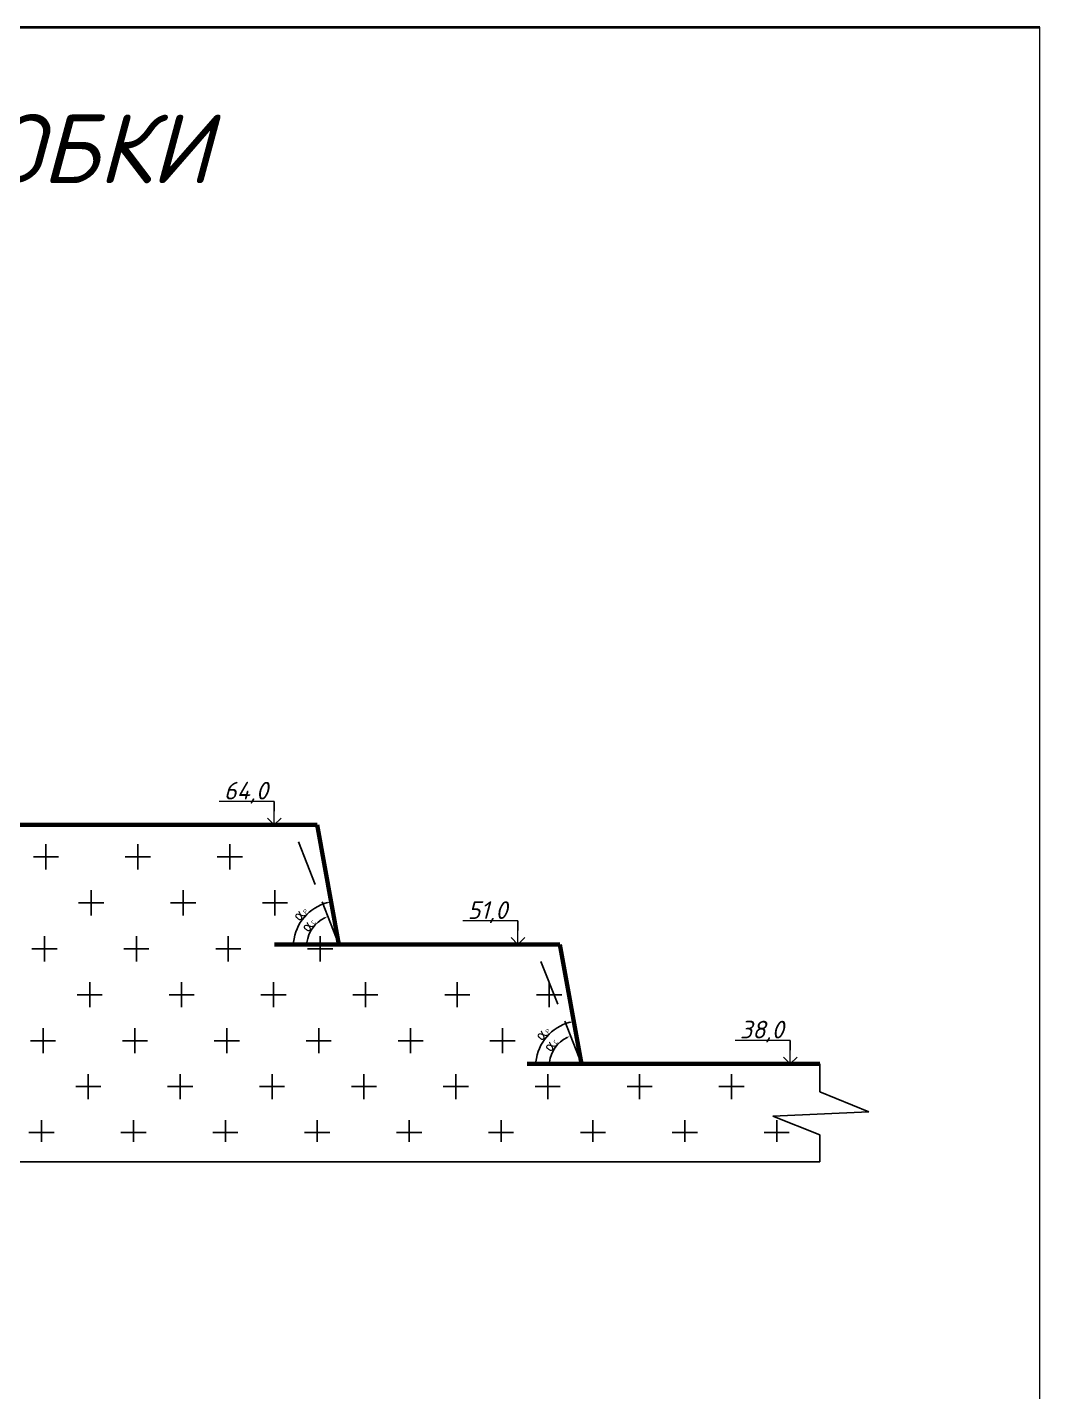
# Paper-space layout 'Layout1 (2)' of a CAD drawing. Header units: millimetres. Extents: x 18 to 680, y 9 to 831.
# Drawn here: x 365.1 to 585.5, y 534.4 to 831.3 of the extents above; entities that cross this region are included whole.
import ezdxf

# ---------------------------------------------------------------- set-up
doc = ezdxf.new("R2010")
doc.units = ezdxf.units.MM
doc.header["$LTSCALE"] = 2
doc.header["$PDMODE"] = 32
doc.header["$PDSIZE"] = 0.3
doc.linetypes.add('gost5', pattern=[7, 5, -2, 0])
doc.layers.add('вдб', color=7, linetype='Continuous', lineweight=40)
doc.dimstyles.new('ISO-25', dxfattribs={"dimtxt": 2.5, "dimasz": 2.5, "dimexe": 1.25, "dimexo": 0.625, "dimtad": 1, "dimtxsty": 'Standard', "dimcen": 2.5, "dimadec": 0, "dimazin": 0, "dimtfac": 1, "dimtmove": 0, "dimatfit": 3, "dimfxl": 1, "dimarcsym": 0})

# ---------------------------------------------------------------- blocks, each defined once
blk = doc.blocks.new('*D236')
at = {"color": 0, "lineweight": -2, "transparency": 16777216}
blk.add_arc((432.97, 631.23), 9.91, 104.3352, 174.3725, dxfattribs=at)
at = {"color": 0, "transparency": 16777216}
for points in [[(430.49, 640.96), (430.54, 640.71), (431.25, 640.99)], [(423.23, 632.19), (422.98, 632.21), (423.06, 631.45)]]:
    blk.add_solid(points, dxfattribs=at)
at = {"layer": 'Defpoints', "color": 0, "transparency": 16777216}
for p in [(427.68, 661.23), (427.11, 639.23), (421.69, 631.48), (432.97, 631.23), (432.97, 631.23)]:
    blk.add_point(p, dxfattribs=at)
at = {"color": 0, "transparency": 16777216, "insert": (424.46, 638.53), "char_height": 2.4, "attachment_point": 5, "rotation": 49.3539}
blk.add_mtext('{\\fISOCPEUR|b0|i0|c204|p34;α\\H0.4063x;Р}', dxfattribs=at)
blk = doc.blocks.new('*D237')
at = {"color": 0, "lineweight": -2, "transparency": 16777216}
blk.add_arc((432.97, 631.23), 7.01, 116.1313, 172.5641, dxfattribs=at)
at = {"color": 0, "transparency": 16777216}
for points in [[(429.83, 637.64), (429.93, 637.41), (430.57, 637.82)], [(426.14, 632.13), (425.89, 632.15), (425.96, 631.39)]]:
    blk.add_solid(points, dxfattribs=at)
at = {"layer": 'Defpoints', "color": 0, "transparency": 16777216}
for p in [(422.05, 661.23), (428.2, 636.37), (421.8, 631.48), (432.97, 631.23), (432.97, 631.23)]:
    blk.add_point(p, dxfattribs=at)
at = {"color": 0, "transparency": 16777216, "insert": (426.22, 636.07), "char_height": 2.4, "attachment_point": 5, "rotation": 54.3477}
blk.add_mtext('{\\fISOCPEUR|b0|i0|c204|p34;α\\fISOCPEUR|b0|i0|c0|p34;\\H0.4x;C}', dxfattribs=at)
blk = doc.blocks.new('*D238')
at = {"color": 0, "lineweight": -2, "transparency": 16777216}
blk.add_arc((485.72, 605.18), 9.91, 104.3352, 174.3725, dxfattribs=at)
at = {"color": 0, "transparency": 16777216}
for points in [[(483.23, 614.91), (483.29, 614.67), (483.99, 614.95)], [(475.97, 606.15), (475.72, 606.16), (475.8, 605.41)]]:
    blk.add_solid(points, dxfattribs=at)
at = {"layer": 'Defpoints', "color": 0, "transparency": 16777216}
for p in [(480.43, 635.18), (479.86, 613.18), (474.44, 605.44), (485.72, 605.18), (485.72, 605.18)]:
    blk.add_point(p, dxfattribs=at)
at = {"color": 0, "transparency": 16777216, "insert": (477.21, 612.48), "char_height": 2.4, "attachment_point": 5, "rotation": 49.3539}
blk.add_mtext('{\\fISOCPEUR|b0|i0|c204|p34;α\\H0.4063x;Р}', dxfattribs=at)
blk = doc.blocks.new('*D239')
at = {"color": 0, "lineweight": -2, "transparency": 16777216}
blk.add_arc((485.72, 605.18), 7.01, 116.1313, 172.5641, dxfattribs=at)
at = {"color": 0, "transparency": 16777216}
for points in [[(482.58, 611.59), (482.68, 611.36), (483.32, 611.77)], [(478.89, 606.08), (478.64, 606.1), (478.71, 605.34)]]:
    blk.add_solid(points, dxfattribs=at)
at = {"layer": 'Defpoints', "color": 0, "transparency": 16777216}
for p in [(474.8, 635.18), (480.94, 610.32), (474.55, 605.44), (485.72, 605.18), (485.72, 605.18)]:
    blk.add_point(p, dxfattribs=at)
at = {"color": 0, "transparency": 16777216, "insert": (478.97, 610.02), "char_height": 2.4, "attachment_point": 5, "rotation": 54.3477}
blk.add_mtext('{\\fISOCPEUR|b0|i0|c204|p34;α\\fISOCPEUR|b0|i0|c0|p34;\\H0.4x;C}', dxfattribs=at)
blk = doc.blocks.new('_Open90')
at = {"color": 0, "linetype": 'ByBlock', "lineweight": -2}
for p, q in [((0, 0), (-1, 0)), ((-0.5, 0.5), (0, 0)), ((0, 0), (-0.5, -0.5))]:
    blk.add_line(p, q, dxfattribs=at)

psp = doc.layouts.new('Layout1 (2)')

# ---------------------------------------------------------------- linework, layer by layer
at = {"linetype": 'Continuous', "lineweight": 20}
psp.add_line((585.4921, 9.0637), (585.4921, 831.3157), dxfattribs=at)
at = {"lineweight": 20}
for p, q in [((418.8975, 662.8449), (406.9066, 662.8449)), ((418.8975, 657.7275), (418.8975, 662.8449)), ((471.9432, 636.845), (459.9523, 636.845)), ((471.9432, 631.7275), (471.9432, 636.845)), ((531.2008, 610.845), (519.2099, 610.845)), ((531.2008, 605.7275), (531.2008, 610.845))]:
    psp.add_line(p, q, dxfattribs=at)
for p, q in [((418.8975, 662.8449), (418.8975, 660.7275)), ((471.9432, 636.845), (471.9432, 634.7275)), ((531.2008, 610.845), (531.2008, 608.7275))]:
    psp.add_line(p, q)
at = {"color": 0, "lineweight": 60}
for p, q in [((428.2603, 657.7275), (301.9412, 657.7274)), ((432.9867, 631.7275), (428.2603, 657.7275)), ((481.0721, 631.7275), (418.9699, 631.7275)), ((485.7985, 605.7275), (481.0721, 631.7275)), ((537.6256, 605.7275), (473.9616, 605.7275))]:
    psp.add_line(p, q, dxfattribs=at)
at = {"color": 0, "linetype": 'gost5'}
for p, q in [((432.9867, 631.7275), (422.6751, 657.7275)), ((485.7985, 605.7275), (475.4869, 631.7275))]:
    psp.add_line(p, q, dxfattribs=at)
at = {"color": 0}
for p, q in [((369.2178, 648.0383), (369.2178, 653.5152)), ((389.2178, 648.0383), (389.2178, 653.5152)), ((409.2178, 648.0383), (409.2178, 653.5152)), ((366.4793, 650.7768), (371.9562, 650.7768)), ((386.4793, 650.7768), (391.9562, 650.7768)), ((406.4793, 650.7768), (411.9562, 650.7768)), ((379.0571, 638.0383), (379.0571, 643.5152)), ((399.0571, 638.0383), (399.0571, 643.5152)), ((419.0571, 638.0383), (419.0571, 643.5152)), ((376.3187, 640.7768), (381.7956, 640.7768)), ((396.3187, 640.7768), (401.7956, 640.7768)), ((416.3187, 640.7768), (421.7956, 640.7768)), ((368.8965, 628.0383), (368.8965, 633.5152)), ((388.8965, 628.0383), (388.8965, 633.5152)), ((408.8965, 628.0383), (408.8965, 633.5152)), ((428.8965, 628.0383), (428.8965, 633.5152)), ((366.158, 630.7768), (371.6349, 630.7768)), ((386.158, 630.7768), (391.6349, 630.7768)), ((406.158, 630.7768), (411.6349, 630.7768)), ((426.158, 630.7768), (431.6349, 630.7768)), ((375.9974, 620.7768), (381.4743, 620.7768)), ((378.7358, 618.0383), (378.7358, 623.5152)), ((395.9974, 620.7768), (401.4743, 620.7768)), ((398.7358, 618.0383), (398.7358, 623.5152)), ((415.9974, 620.7768), (421.4743, 620.7768)), ((418.7358, 618.0383), (418.7358, 623.5152)), ((435.9974, 620.7768), (441.4743, 620.7768)), ((438.7358, 618.0383), (438.7358, 623.5152)), ((455.9974, 620.7768), (461.4743, 620.7768)), ((458.7358, 618.0383), (458.7358, 623.5152)), ((475.9974, 620.7768), (481.4743, 620.7768)), ((478.7358, 618.0383), (478.7358, 623.5152)), ((368.5752, 608.0383), (368.5752, 613.5152)), ((388.5752, 608.0383), (388.5752, 613.5152)), ((408.5752, 608.0383), (408.5752, 613.5152)), ((428.5752, 608.0383), (428.5752, 613.5152)), ((448.5752, 608.0383), (448.5752, 613.5152)), ((468.5752, 608.0383), (468.5752, 613.5152)), ((365.8367, 610.7768), (371.3137, 610.7768)), ((385.8367, 610.7768), (391.3137, 610.7768)), ((405.8367, 610.7768), (411.3137, 610.7768)), ((425.8367, 610.7768), (431.3137, 610.7768)), ((445.8367, 610.7768), (451.3137, 610.7768)), ((465.8367, 610.7768), (471.3137, 610.7768)), ((378.4146, 598.0383), (378.4146, 603.5152)), ((398.4146, 598.0383), (398.4146, 603.5152)), ((418.4146, 598.0383), (418.4146, 603.5152)), ((438.4146, 598.0383), (438.4146, 603.5152)), ((458.4146, 598.0383), (458.4146, 603.5152)), ((478.4146, 598.0383), (478.4146, 603.5152)), ((498.4146, 598.0383), (498.4146, 603.5152)), ((518.4146, 598.0383), (518.4146, 603.5152)), ((537.6256, 605.7275), (537.6256, 599.6514)), ((375.6761, 600.7768), (381.153, 600.7768)), ((395.6761, 600.7768), (401.153, 600.7768)), ((415.6761, 600.7768), (421.153, 600.7768)), ((435.6761, 600.7768), (441.153, 600.7768)), ((455.6761, 600.7768), (461.153, 600.7768)), ((475.6761, 600.7768), (481.153, 600.7768)), ((495.6761, 600.7768), (501.153, 600.7768)), ((515.6761, 600.7768), (521.153, 600.7768)), ((537.6256, 599.6514), (548.2998, 595.2722)), ((548.2998, 595.2722), (527.4182, 594.3847)), ((527.4182, 594.3847), (537.6256, 590.3225)), ((368.2539, 588.7378), (368.2539, 593.5152)), ((388.2539, 588.7378), (388.2539, 593.5152)), ((408.2539, 588.7378), (408.2539, 593.5152)), ((428.2539, 588.7378), (428.2539, 593.5152)), ((448.2539, 588.7378), (448.2539, 593.5152)), ((468.2539, 588.7378), (468.2539, 593.5152)), ((488.2539, 588.7378), (488.2539, 593.5152)), ((508.2539, 588.7378), (508.2539, 593.5152)), ((528.2539, 588.7378), (528.2539, 593.5152)), ((365.5155, 590.7768), (370.9924, 590.7768)), ((385.5155, 590.7768), (390.9924, 590.7768)), ((405.5155, 590.7768), (410.9924, 590.7768)), ((425.5155, 590.7768), (430.9924, 590.7768)), ((445.5155, 590.7768), (450.9924, 590.7768)), ((465.5155, 590.7768), (470.9924, 590.7768)), ((485.5155, 590.7768), (490.9924, 590.7768)), ((505.5155, 590.7768), (510.9924, 590.7768)), ((525.5155, 590.7768), (530.9924, 590.7768)), ((537.6256, 590.3225), (537.6256, 584.4085)), ((537.6256, 584.4085), (332.8876, 584.4085))]:
    psp.add_line(p, q, dxfattribs=at)
at = {"color": 0, "lineweight": 20}
psp.add_line((431.9293, 631.7275), (421.8766, 631.7315), dxfattribs=at)
at = {"layer": 'вдб'}
psp.add_line((17.5807, 831.3157), (585.4921, 831.3157), dxfattribs=at)

# ---------------------------------------------------------------- block references
at = {"lineweight": 20, "xscale": 3, "yscale": 3, "zscale": 3, "rotation": 270}
for p in [(418.8975, 657.7275), (471.9432, 631.7275), (531.2008, 605.7275)]:
    psp.add_blockref('_Open90', p, dxfattribs=at)

# ---------------------------------------------------------------- texts
at = {"color": 0, "lineweight": 20, "insert": (216.86, 812.4005), "char_height": 15, "width": 298.835402, "attachment_point": 1}
psp.add_mtext('{\\fISOCPEUR|b0|i1|c204|p34;СИСТЕМА\\fISOCPEUR|b0|i1|c0|p34; \\fISOCPEUR|b0|i1|c204|p34;РОЗРОБКИ\\fTahoma|b0|i0|c204|p32;\\P              }', dxfattribs=at)
at = {"color": 0, "char_height": 3.84, "width": 12.706736, "attachment_point": 1}
for s, insert in [('{\\fISOCPEUR|b0|i1|c204|p34;64,0}', (407.9272, 667.1127)), ('{\\fISOCPEUR|b0|i1|c204|p34;51,0}', (460.973, 641.1127)), ('{\\fISOCPEUR|b0|i1|c204|p34;38,0}', (520.2305, 615.1128))]:
    psp.add_mtext(s, dxfattribs=dict(at, insert=insert))

# ---------------------------------------------------------------- dimensions: what is measured, and where the dimension line sits
at = {"color": 0}
for base, line1, line2, text, picture, middle in [((427.1085, 639.2267), ((432.9691, 631.2297), (421.6917, 631.4841)), ((432.9691, 631.2297), (427.6793, 661.2297)), '{\\fISOCPEUR|b0|i0|c204|p34;α\\H0.4063x;Р}', '*D236', (424.4648, 638.5307)), ((428.1961, 636.3664), ((432.9691, 631.2297), (421.8004, 631.4841)), ((432.9691, 631.2297), (422.05, 661.2297)), '{\\fISOCPEUR|b0|i0|c204|p34;α\\fISOCPEUR|b0|i0|c0|p34;\\H0.4x;C}', '*D237', (426.2202, 636.0708)), ((479.8553, 613.1808), ((485.7159, 605.1838), (474.4386, 605.4382)), ((485.7159, 605.1838), (480.4261, 635.1838)), '{\\fISOCPEUR|b0|i0|c204|p34;α\\H0.4063x;Р}', '*D238', (477.2117, 612.4847)), ((480.9429, 610.3205), ((485.7159, 605.1838), (474.5472, 605.4382)), ((485.7159, 605.1838), (474.7968, 635.1838)), '{\\fISOCPEUR|b0|i0|c204|p34;α\\fISOCPEUR|b0|i0|c0|p34;\\H0.4x;C}', '*D239', (478.967, 610.0249))]:
    dim = psp.add_angular_dim_2l(base=base, line1=line1, line2=line2, text=text, dimstyle='ISO-25', override={"dimscale": 0.15, "dimtxt": 16, "dimasz": 5, "dimlfac": 2}, dxfattribs=at)
    dim.commit()
    dim.dimension.update_dxf_attribs({"geometry": picture, "text_midpoint": middle})

doc.saveas('drawing.dxf')
